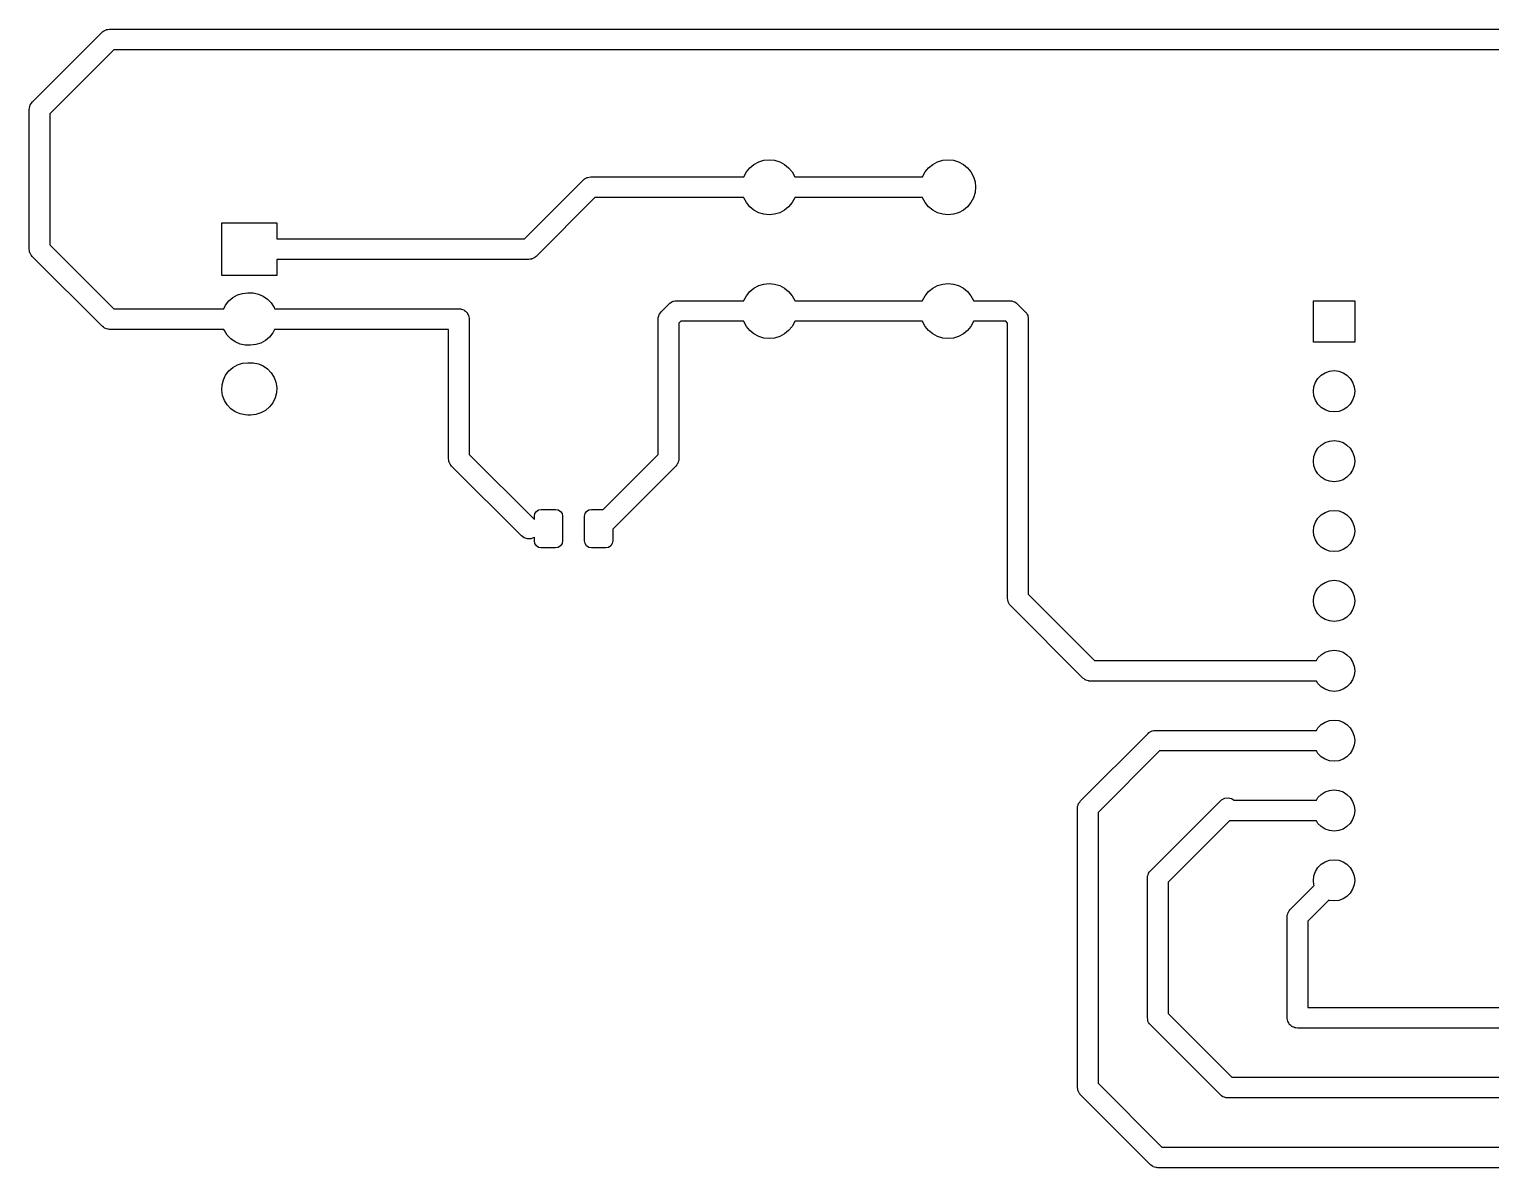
# Model space of a CAD drawing. Extents: x 2.69 to 7.31, y -3.93 to -2.29.
# Drawn here: x 2.685 to 4.777, y -3.915 to -2.285 of the extents above; entities that cross this region are included whole.
import ezdxf

# ---------------------------------------------------------------- set-up
doc = ezdxf.new("R2010")
doc.units = 0
doc.header["$MEASUREMENT"] = 0
doc.layers.add('BLACK', color=7, linetype='CONTINUOUS')

msp = doc.modelspace()

# ---------------------------------------------------------------- linework, layer by layer
at = {"layer": 'BLACK', "linetype": 'CONTINUOUS'}
for p, q in [((2.6896, -2.3896), (2.7896, -2.2896)), ((2.7896, -2.2896), (2.7907, -2.2886)), ((2.7907, -2.2886), (2.7909, -2.2883)), ((2.7909, -2.2883), (2.7911, -2.2883)), ((2.7911, -2.2883), (2.7914, -2.288)), ((2.7914, -2.288), (2.7933, -2.287)), ((2.7933, -2.287), (2.7952, -2.286)), ((2.7952, -2.286), (2.7955, -2.286)), ((2.7955, -2.286), (2.7958, -2.2858)), ((2.7958, -2.2858), (2.7979, -2.2856)), ((2.7979, -2.2856), (2.8, -2.2852)), ((2.8, -2.2852), (7.2, -2.2852)), ((2.8061, -2.3148), (2.7148, -2.4061)), ((7.1939, -2.3148), (2.8061, -2.3148)), ((2.6852, -2.4), (2.6854, -2.3985)), ((2.6852, -2.6), (2.6852, -2.4)), ((2.6853, -2.3982), (2.6854, -2.398)), ((2.6854, -2.3985), (2.6853, -2.3982)), ((2.6854, -2.3976), (2.6861, -2.3956)), ((2.6854, -2.398), (2.6854, -2.3976)), ((2.6861, -2.3956), (2.6867, -2.3935)), ((2.6867, -2.3935), (2.6869, -2.3933)), ((2.6869, -2.3933), (2.687, -2.393)), ((2.687, -2.393), (2.6883, -2.3913)), ((2.6883, -2.3913), (2.6896, -2.3896)), ((2.7148, -2.4061), (2.7148, -2.5939)), ((3.7114, -2.4895), (3.7163, -2.4836)), ((3.7163, -2.4836), (3.7222, -2.4787)), ((3.7222, -2.4787), (3.729, -2.475)), ((3.729, -2.475), (3.7364, -2.4728)), ((3.7364, -2.4728), (3.7441, -2.472)), ((3.7441, -2.472), (3.7518, -2.4728)), ((3.7518, -2.4728), (3.7592, -2.475)), ((3.7592, -2.475), (3.766, -2.4787)), ((3.766, -2.4787), (3.7719, -2.4836)), ((3.7719, -2.4836), (3.7768, -2.4895)), ((3.9673, -2.4895), (3.9722, -2.4836)), ((3.9722, -2.4836), (3.9781, -2.4787)), ((3.9781, -2.4787), (3.9849, -2.475)), ((3.9849, -2.475), (3.9923, -2.4728)), ((3.9923, -2.4728), (4, -2.472)), ((4, -2.472), (4.0077, -2.4728)), ((4.0077, -2.4728), (4.0151, -2.475)), ((4.0151, -2.475), (4.0219, -2.4787)), ((4.0219, -2.4787), (4.0278, -2.4836)), ((4.0278, -2.4836), (4.0327, -2.4895)), ((3.3939, -2.5852), (3.4781, -2.501)), ((3.4781, -2.501), (3.4793, -2.5)), ((3.4793, -2.5), (3.4795, -2.4998)), ((3.4795, -2.4998), (3.4797, -2.4997)), ((3.4797, -2.4997), (3.48, -2.4994)), ((3.48, -2.4994), (3.4819, -2.4985)), ((3.4819, -2.4985), (3.4838, -2.4975)), ((3.4838, -2.4975), (3.4841, -2.4974)), ((3.4841, -2.4974), (3.4844, -2.4973)), ((3.4844, -2.4973), (3.4865, -2.497)), ((3.4865, -2.497), (3.4886, -2.4967)), ((3.4886, -2.4967), (3.7076, -2.4967)), ((3.7076, -2.4967), (3.7077, -2.4964)), ((3.7077, -2.4964), (3.7114, -2.4895)), ((3.7768, -2.4895), (3.7805, -2.4964)), ((3.7805, -2.4964), (3.7806, -2.4967)), ((3.7806, -2.4967), (3.9635, -2.4967)), ((3.9635, -2.4967), (3.9636, -2.4964)), ((3.9636, -2.4964), (3.9673, -2.4895)), ((4.0327, -2.4895), (4.0364, -2.4964)), ((4.0364, -2.4964), (4.0386, -2.5037)), ((4.0386, -2.5037), (4.0394, -2.5114)), ((3.4947, -2.5262), (3.4104, -2.6104)), ((3.7076, -2.5262), (3.4947, -2.5262)), ((3.7077, -2.5265), (3.7076, -2.5262)), ((3.7114, -2.5333), (3.7077, -2.5265)), ((3.7805, -2.5265), (3.7768, -2.5333)), ((3.7806, -2.5262), (3.7805, -2.5265)), ((3.9635, -2.5262), (3.7806, -2.5262)), ((3.9636, -2.5265), (3.9635, -2.5262)), ((3.9673, -2.5333), (3.9636, -2.5265)), ((4.0364, -2.5265), (4.0327, -2.5333)), ((4.0386, -2.5191), (4.0364, -2.5265)), ((4.0394, -2.5114), (4.0386, -2.5191)), ((3.7163, -2.5393), (3.7114, -2.5333)), ((3.7222, -2.5442), (3.7163, -2.5393)), ((3.729, -2.5478), (3.7222, -2.5442)), ((3.7364, -2.55), (3.729, -2.5478)), ((3.7441, -2.5508), (3.7364, -2.55)), ((3.7518, -2.55), (3.7441, -2.5508)), ((3.7592, -2.5478), (3.7518, -2.55)), ((3.766, -2.5442), (3.7592, -2.5478)), ((3.7719, -2.5393), (3.766, -2.5442)), ((3.7768, -2.5333), (3.7719, -2.5393)), ((3.9722, -2.5393), (3.9673, -2.5333)), ((3.9781, -2.5442), (3.9722, -2.5393)), ((3.9849, -2.5478), (3.9781, -2.5442)), ((3.9923, -2.55), (3.9849, -2.5478)), ((4, -2.5508), (3.9923, -2.55)), ((4.0077, -2.55), (4, -2.5508)), ((4.0151, -2.5478), (4.0077, -2.55)), ((4.0219, -2.5442), (4.0151, -2.5478)), ((4.0278, -2.5393), (4.0219, -2.5442)), ((4.0327, -2.5333), (4.0278, -2.5393)), ((2.9606, -2.6375), (2.9606, -2.5625)), ((2.9606, -2.5625), (3.0394, -2.5625)), ((3.0394, -2.5625), (3.0394, -2.5852)), ((3.0394, -2.5852), (3.3939, -2.5852)), ((2.6856, -2.6021), (2.6852, -2.6)), ((2.6858, -2.6042), (2.6856, -2.6021)), ((2.686, -2.6045), (2.6858, -2.6042)), ((2.686, -2.6048), (2.686, -2.6045)), ((2.687, -2.6067), (2.686, -2.6048)), ((2.688, -2.6086), (2.687, -2.6067)), ((2.6883, -2.6089), (2.688, -2.6086)), ((2.6883, -2.6091), (2.6883, -2.6089)), ((2.6886, -2.6093), (2.6883, -2.6091)), ((2.6896, -2.6104), (2.6886, -2.6093)), ((2.7896, -2.7104), (2.6896, -2.6104)), ((2.7148, -2.5939), (2.8061, -2.6852)), ((3.4045, -2.614), (3.4042, -2.6141)), ((3.4048, -2.614), (3.4045, -2.614)), ((3.4067, -2.613), (3.4048, -2.614)), ((3.4086, -2.612), (3.4067, -2.613)), ((3.4089, -2.6117), (3.4086, -2.612)), ((3.4091, -2.6117), (3.4089, -2.6117)), ((3.4093, -2.6114), (3.4091, -2.6117)), ((3.4104, -2.6104), (3.4093, -2.6114)), ((3.4, -2.6148), (3.0394, -2.6148)), ((3.0394, -2.6148), (3.0394, -2.6375)), ((3.4021, -2.6144), (3.4, -2.6148)), ((3.4042, -2.6141), (3.4021, -2.6144)), ((3.0394, -2.6375), (2.9606, -2.6375)), ((3.7163, -2.6607), (3.7222, -2.6558)), ((3.7222, -2.6558), (3.729, -2.6522)), ((3.729, -2.6522), (3.7364, -2.65)), ((3.7364, -2.65), (3.7441, -2.6492)), ((3.7441, -2.6492), (3.7518, -2.65)), ((3.7518, -2.65), (3.7592, -2.6522)), ((3.7592, -2.6522), (3.766, -2.6558)), ((3.766, -2.6558), (3.7719, -2.6607)), ((3.9722, -2.6607), (3.9781, -2.6558)), ((3.9781, -2.6558), (3.9849, -2.6522)), ((3.9849, -2.6522), (3.9923, -2.65)), ((3.9923, -2.65), (4, -2.6492)), ((4, -2.6492), (4.0077, -2.65)), ((4.0077, -2.65), (4.0151, -2.6522)), ((4.0151, -2.6522), (4.0219, -2.6558)), ((4.0219, -2.6558), (4.0278, -2.6607)), ((2.9663, -2.6802), (2.971, -2.6742)), ((2.971, -2.6742), (2.9767, -2.6692)), ((2.9767, -2.6692), (2.9833, -2.6655)), ((2.9833, -2.6655), (2.9906, -2.6633)), ((2.9906, -2.6633), (2.9981, -2.6625)), ((2.9981, -2.6625), (3.0019, -2.6625)), ((3.0019, -2.6625), (3.0057, -2.6627)), ((3.0057, -2.6627), (3.0131, -2.6642)), ((3.0131, -2.6642), (3.0201, -2.6672)), ((3.0201, -2.6672), (3.0263, -2.6715)), ((3.0263, -2.6715), (3.0315, -2.677)), ((3.6023, -2.6769), (3.6025, -2.6768)), ((3.6025, -2.6768), (3.6028, -2.6766)), ((3.6028, -2.6766), (3.6048, -2.6756)), ((3.6048, -2.6756), (3.6066, -2.6746)), ((3.6066, -2.6746), (3.6069, -2.6746)), ((3.6069, -2.6746), (3.6072, -2.6744)), ((3.6072, -2.6744), (3.6093, -2.6742)), ((3.6093, -2.6742), (3.6114, -2.6738)), ((3.6114, -2.6738), (3.7076, -2.6738)), ((3.7076, -2.6738), (3.7077, -2.6735)), ((3.7077, -2.6735), (3.7114, -2.6667)), ((3.7114, -2.6667), (3.7163, -2.6607)), ((3.7719, -2.6607), (3.7768, -2.6667)), ((3.7768, -2.6667), (3.7805, -2.6735)), ((3.7805, -2.6735), (3.7806, -2.6738)), ((3.7806, -2.6738), (3.9635, -2.6738)), ((3.9635, -2.6738), (3.9636, -2.6735)), ((3.9636, -2.6735), (3.9673, -2.6667)), ((3.9673, -2.6667), (3.9722, -2.6607)), ((4.0278, -2.6607), (4.0327, -2.6667)), ((4.0327, -2.6667), (4.0364, -2.6735)), ((4.0364, -2.6735), (4.0365, -2.6738)), ((4.0365, -2.6738), (4.0886, -2.6738)), ((4.0886, -2.6738), (4.0901, -2.6739)), ((4.0901, -2.6739), (4.0904, -2.6739)), ((4.0904, -2.6739), (4.0906, -2.674)), ((4.0906, -2.674), (4.091, -2.674)), ((4.091, -2.674), (4.093, -2.6747)), ((4.093, -2.6747), (4.0951, -2.6753)), ((4.0951, -2.6753), (4.0953, -2.6755)), ((4.0953, -2.6755), (4.0956, -2.6756)), ((4.0956, -2.6756), (4.0973, -2.6769)), ((4.5228, -2.7329), (4.5228, -2.6739)), ((4.5228, -2.6739), (4.5818, -2.6739)), ((4.5818, -2.6739), (4.5818, -2.7329)), ((2.8061, -2.6852), (2.9638, -2.6852)), ((2.9638, -2.6852), (2.9663, -2.6802)), ((3.0315, -2.677), (3.0355, -2.6835)), ((3.0355, -2.6835), (3.0362, -2.6852)), ((3.0362, -2.6852), (3.3, -2.6852)), ((3.3, -2.6852), (3.3024, -2.6854)), ((3.3024, -2.6854), (3.303, -2.6856)), ((3.303, -2.6856), (3.3036, -2.6857)), ((3.3036, -2.6857), (3.3053, -2.6864)), ((3.3053, -2.6864), (3.307, -2.687)), ((3.307, -2.687), (3.3075, -2.6874)), ((3.3075, -2.6874), (3.3081, -2.6876)), ((3.3081, -2.6876), (3.3094, -2.6889)), ((3.3094, -2.6889), (3.3109, -2.69)), ((3.3109, -2.69), (3.3112, -2.6905)), ((3.3112, -2.6905), (3.3117, -2.6909)), ((3.3117, -2.6909), (3.3125, -2.6925)), ((3.3125, -2.6925), (3.3135, -2.6941)), ((3.3135, -2.6941), (3.3137, -2.6947)), ((3.3137, -2.6947), (3.314, -2.6952)), ((3.314, -2.6952), (3.3143, -2.697)), ((3.3143, -2.697), (3.3147, -2.6988)), ((3.5854, -2.6976), (3.5861, -2.6956)), ((3.5854, -2.698), (3.5854, -2.6976)), ((3.5861, -2.6956), (3.5867, -2.6935)), ((3.5867, -2.6935), (3.5869, -2.6933)), ((3.5869, -2.6933), (3.587, -2.693)), ((3.587, -2.693), (3.5883, -2.6913)), ((3.5883, -2.6913), (3.5896, -2.6896)), ((3.5896, -2.6896), (3.601, -2.6781)), ((3.601, -2.6781), (3.6021, -2.6772)), ((3.6021, -2.6772), (3.6023, -2.6769)), ((4.0973, -2.6769), (4.099, -2.6781)), ((4.099, -2.6781), (4.1104, -2.6896)), ((4.1104, -2.6896), (4.1114, -2.6907)), ((4.1114, -2.6907), (4.1117, -2.6909)), ((4.1117, -2.6909), (4.1117, -2.6911)), ((4.1117, -2.6911), (4.112, -2.6914)), ((4.112, -2.6914), (4.113, -2.6933)), ((4.113, -2.6933), (4.114, -2.6952)), ((4.114, -2.6952), (4.114, -2.6955)), ((4.114, -2.6955), (4.1141, -2.6958)), ((4.1141, -2.6958), (4.1144, -2.6979)), ((2.7913, -2.7117), (2.7896, -2.7104)), ((2.793, -2.713), (2.7913, -2.7117)), ((2.7933, -2.7131), (2.793, -2.713)), ((2.7935, -2.7133), (2.7933, -2.7131)), ((2.7956, -2.7139), (2.7935, -2.7133)), ((2.7976, -2.7146), (2.7956, -2.7139)), ((2.798, -2.7146), (2.7976, -2.7146)), ((2.7982, -2.7147), (2.798, -2.7146)), ((2.7985, -2.7146), (2.7982, -2.7147)), ((2.8, -2.7148), (2.7985, -2.7146)), ((2.9638, -2.7148), (2.8, -2.7148)), ((2.9645, -2.7165), (2.9638, -2.7148)), ((2.9685, -2.723), (2.9645, -2.7165)), ((3.0362, -2.7148), (3.0337, -2.7198)), ((3.2852, -2.7148), (3.0362, -2.7148)), ((3.2852, -2.9), (3.2852, -2.7148)), ((3.3147, -2.6988), (3.3147, -2.6994)), ((3.3147, -2.6994), (3.3148, -2.7)), ((3.3148, -2.7), (3.3148, -2.8939)), ((3.5852, -2.7), (3.5854, -2.6985)), ((3.5852, -2.8939), (3.5852, -2.7)), ((3.5853, -2.6982), (3.5854, -2.698)), ((3.5854, -2.6985), (3.5853, -2.6982)), ((3.6175, -2.7033), (3.6148, -2.7061)), ((3.6148, -2.7061), (3.6148, -2.9)), ((3.7076, -2.7033), (3.6175, -2.7033)), ((3.7077, -2.7036), (3.7076, -2.7033)), ((3.7114, -2.7105), (3.7077, -2.7036)), ((3.7163, -2.7164), (3.7114, -2.7105)), ((3.7222, -2.7213), (3.7163, -2.7164)), ((3.7719, -2.7164), (3.766, -2.7213)), ((3.7768, -2.7105), (3.7719, -2.7164)), ((3.7805, -2.7036), (3.7768, -2.7105)), ((3.7806, -2.7033), (3.7805, -2.7036)), ((3.9635, -2.7033), (3.7806, -2.7033)), ((3.9636, -2.7036), (3.9635, -2.7033)), ((3.9673, -2.7105), (3.9636, -2.7036)), ((3.9722, -2.7164), (3.9673, -2.7105)), ((3.9781, -2.7213), (3.9722, -2.7164)), ((4.0278, -2.7164), (4.0219, -2.7213)), ((4.0327, -2.7105), (4.0278, -2.7164)), ((4.0364, -2.7036), (4.0327, -2.7105)), ((4.0365, -2.7033), (4.0364, -2.7036)), ((4.0825, -2.7033), (4.0365, -2.7033)), ((4.0852, -2.7061), (4.0825, -2.7033)), ((4.0852, -3.1), (4.0852, -2.7061)), ((4.1144, -2.6979), (4.1148, -2.7)), ((4.1148, -2.7), (4.1148, -3.0939)), ((2.9737, -2.7285), (2.9685, -2.723)), ((2.9799, -2.7328), (2.9737, -2.7285)), ((2.9869, -2.7358), (2.9799, -2.7328)), ((2.9943, -2.7373), (2.9869, -2.7358)), ((2.9981, -2.7375), (2.9943, -2.7373)), ((3.0019, -2.7375), (2.9981, -2.7375)), ((3.0094, -2.7367), (3.0019, -2.7375)), ((3.0167, -2.7345), (3.0094, -2.7367)), ((3.0233, -2.7308), (3.0167, -2.7345)), ((3.029, -2.7258), (3.0233, -2.7308)), ((3.0337, -2.7198), (3.029, -2.7258)), ((3.729, -2.725), (3.7222, -2.7213)), ((3.7364, -2.7272), (3.729, -2.725)), ((3.7441, -2.728), (3.7364, -2.7272)), ((3.7518, -2.7272), (3.7441, -2.728)), ((3.7592, -2.725), (3.7518, -2.7272)), ((3.766, -2.7213), (3.7592, -2.725)), ((3.9849, -2.725), (3.9781, -2.7213)), ((3.9923, -2.7272), (3.9849, -2.725)), ((4, -2.728), (3.9923, -2.7272)), ((4.0077, -2.7272), (4, -2.728)), ((4.0151, -2.725), (4.0077, -2.7272)), ((4.0219, -2.7213), (4.0151, -2.725)), ((4.5818, -2.7329), (4.5228, -2.7329)), ((2.963, -2.787), (2.9663, -2.7802)), ((2.9663, -2.7802), (2.971, -2.7742)), ((2.971, -2.7742), (2.9767, -2.7692)), ((2.9767, -2.7692), (2.9833, -2.7655)), ((2.9833, -2.7655), (2.9906, -2.7633)), ((2.9906, -2.7633), (2.9981, -2.7625)), ((2.9981, -2.7625), (3.0019, -2.7625)), ((3.0019, -2.7625), (3.0057, -2.7627)), ((3.0057, -2.7627), (3.0131, -2.7642)), ((3.0131, -2.7642), (3.0201, -2.7672)), ((3.0201, -2.7672), (3.0263, -2.7715)), ((3.0263, -2.7715), (3.0315, -2.777)), ((3.0315, -2.777), (3.0355, -2.7835)), ((4.5293, -2.785), (4.5339, -2.7804)), ((4.5339, -2.7804), (4.5395, -2.7769)), ((4.5395, -2.7769), (4.5458, -2.7747)), ((4.5458, -2.7747), (4.5523, -2.7739)), ((4.5523, -2.7739), (4.5589, -2.7747)), ((4.5589, -2.7747), (4.5651, -2.7769)), ((4.5651, -2.7769), (4.5707, -2.7804)), ((4.5707, -2.7804), (4.5754, -2.785)), ((2.9607, -2.8019), (2.9611, -2.7943)), ((2.9618, -2.8094), (2.9607, -2.8019)), ((2.9611, -2.7943), (2.963, -2.787)), ((3.0355, -2.7835), (3.0382, -2.7906)), ((3.0382, -2.7906), (3.0393, -2.7981)), ((3.0393, -2.7981), (3.0389, -2.8057)), ((4.5228, -2.8034), (4.5236, -2.7969)), ((4.5236, -2.7969), (4.5258, -2.7906)), ((4.5258, -2.7906), (4.5293, -2.785)), ((4.5754, -2.785), (4.5789, -2.7906)), ((4.5789, -2.7906), (4.5811, -2.7969)), ((4.5811, -2.7969), (4.5818, -2.8034)), ((2.9645, -2.8165), (2.9618, -2.8094)), ((2.9685, -2.823), (2.9645, -2.8165)), ((2.9737, -2.8285), (2.9685, -2.823)), ((3.0337, -2.8198), (3.029, -2.8258)), ((3.037, -2.813), (3.0337, -2.8198)), ((3.0389, -2.8057), (3.037, -2.813)), ((4.5236, -2.81), (4.5228, -2.8034)), ((4.5258, -2.8162), (4.5236, -2.81)), ((4.5293, -2.8218), (4.5258, -2.8162)), ((4.5339, -2.8265), (4.5293, -2.8218)), ((4.5754, -2.8218), (4.5707, -2.8265)), ((4.5789, -2.8162), (4.5754, -2.8218)), ((4.5811, -2.81), (4.5789, -2.8162)), ((4.5818, -2.8034), (4.5811, -2.81)), ((2.9799, -2.8328), (2.9737, -2.8285)), ((2.9869, -2.8358), (2.9799, -2.8328)), ((2.9943, -2.8373), (2.9869, -2.8358)), ((2.9981, -2.8375), (2.9943, -2.8373)), ((3.0019, -2.8375), (2.9981, -2.8375)), ((3.0094, -2.8367), (3.0019, -2.8375)), ((3.0167, -2.8345), (3.0094, -2.8367)), ((3.0233, -2.8308), (3.0167, -2.8345)), ((3.029, -2.8258), (3.0233, -2.8308)), ((4.5395, -2.83), (4.5339, -2.8265)), ((4.5458, -2.8322), (4.5395, -2.83)), ((4.5523, -2.8329), (4.5458, -2.8322)), ((4.5589, -2.8322), (4.5523, -2.8329)), ((4.5651, -2.83), (4.5589, -2.8322)), ((4.5707, -2.8265), (4.5651, -2.83)), ((4.5258, -2.8906), (4.5293, -2.885)), ((4.5293, -2.885), (4.5339, -2.8804)), ((4.5339, -2.8804), (4.5395, -2.8769)), ((4.5395, -2.8769), (4.5458, -2.8747)), ((4.5458, -2.8747), (4.5523, -2.8739)), ((4.5523, -2.8739), (4.5589, -2.8747)), ((4.5589, -2.8747), (4.5651, -2.8769)), ((4.5651, -2.8769), (4.5707, -2.8804)), ((4.5707, -2.8804), (4.5754, -2.885)), ((4.5754, -2.885), (4.5789, -2.8906)), ((3.2856, -2.9021), (3.2852, -2.9)), ((3.2858, -2.9042), (3.2856, -2.9021)), ((3.286, -2.9045), (3.2858, -2.9042)), ((3.286, -2.9048), (3.286, -2.9045)), ((3.287, -2.9067), (3.286, -2.9048)), ((3.288, -2.9086), (3.287, -2.9067)), ((3.3148, -2.8939), (3.408, -2.9871)), ((3.5067, -2.9724), (3.5852, -2.8939)), ((3.6131, -2.9067), (3.613, -2.907)), ((3.6133, -2.9065), (3.6131, -2.9067)), ((3.6139, -2.9044), (3.6133, -2.9065)), ((3.6146, -2.9024), (3.6139, -2.9044)), ((3.6148, -2.9), (3.6146, -2.9015)), ((3.6146, -2.9015), (3.6147, -2.9018)), ((3.6147, -2.9018), (3.6146, -2.902)), ((3.6146, -2.902), (3.6146, -2.9024)), ((4.5228, -2.9034), (4.5236, -2.8969)), ((4.5236, -2.91), (4.5228, -2.9034)), ((4.5236, -2.8969), (4.5258, -2.8906)), ((4.5789, -2.8906), (4.5811, -2.8969)), ((4.5811, -2.8969), (4.5818, -2.9034)), ((4.5818, -2.9034), (4.5811, -2.91)), ((3.2883, -2.9089), (3.288, -2.9086)), ((3.2883, -2.9091), (3.2883, -2.9089)), ((3.2886, -2.9093), (3.2883, -2.9091)), ((3.2896, -2.9104), (3.2886, -2.9093)), ((3.3896, -3.0104), (3.2896, -2.9104)), ((3.6104, -2.9104), (3.5202, -3.0007)), ((3.6117, -2.9087), (3.6104, -2.9104)), ((3.613, -2.907), (3.6117, -2.9087)), ((4.5258, -2.9162), (4.5236, -2.91)), ((4.5293, -2.9218), (4.5258, -2.9162)), ((4.5339, -2.9265), (4.5293, -2.9218)), ((4.5395, -2.93), (4.5339, -2.9265)), ((4.5707, -2.9265), (4.5651, -2.93)), ((4.5754, -2.9218), (4.5707, -2.9265)), ((4.5789, -2.9162), (4.5754, -2.9218)), ((4.5811, -2.91), (4.5789, -2.9162)), ((4.5458, -2.9322), (4.5395, -2.93)), ((4.5523, -2.9329), (4.5458, -2.9322)), ((4.5589, -2.9322), (4.5523, -2.9329)), ((4.5651, -2.93), (4.5589, -2.9322)), ((3.408, -2.9823), (3.4087, -2.9785)), ((3.408, -2.9871), (3.408, -2.9823)), ((3.4087, -2.9785), (3.4109, -2.9753)), ((3.4109, -2.9753), (3.414, -2.9732)), ((3.414, -2.9732), (3.4178, -2.9724)), ((3.4178, -2.9724), (3.4385, -2.9724)), ((3.4385, -2.9724), (3.4423, -2.9732)), ((3.4423, -2.9732), (3.4454, -2.9753)), ((3.4454, -2.9753), (3.4476, -2.9785)), ((3.4476, -2.9785), (3.4483, -2.9823)), ((3.4483, -2.9823), (3.4483, -3.0177)), ((3.4798, -2.9823), (3.4806, -2.9785)), ((3.4798, -3.0177), (3.4798, -2.9823)), ((3.4806, -2.9785), (3.4827, -2.9753)), ((3.4827, -2.9753), (3.4859, -2.9732)), ((3.4859, -2.9732), (3.4897, -2.9724)), ((3.4897, -2.9724), (3.5067, -2.9724)), ((4.5258, -2.9906), (4.5293, -2.985)), ((4.5293, -2.985), (4.5339, -2.9804)), ((4.5339, -2.9804), (4.5395, -2.9769)), ((4.5395, -2.9769), (4.5458, -2.9747)), ((4.5458, -2.9747), (4.5523, -2.9739)), ((4.5523, -2.9739), (4.5589, -2.9747)), ((4.5589, -2.9747), (4.5651, -2.9769)), ((4.5651, -2.9769), (4.5707, -2.9804)), ((4.5707, -2.9804), (4.5754, -2.985)), ((4.5754, -2.985), (4.5789, -2.9906)), ((3.3935, -3.0133), (3.3896, -3.0104)), ((3.5202, -3.0007), (3.5202, -3.0177)), ((4.5228, -3.0034), (4.5236, -2.9969)), ((4.5236, -3.01), (4.5228, -3.0034)), ((4.5236, -2.9969), (4.5258, -2.9906)), ((4.5258, -3.0162), (4.5236, -3.01)), ((4.5789, -2.9906), (4.5811, -2.9969)), ((4.5811, -3.01), (4.5789, -3.0162)), ((4.5811, -2.9969), (4.5818, -3.0034)), ((4.5818, -3.0034), (4.5811, -3.01)), ((3.3982, -3.0147), (3.3935, -3.0133)), ((3.403, -3.0144), (3.3982, -3.0147)), ((3.4076, -3.0127), (3.403, -3.0144)), ((3.408, -3.0123), (3.4076, -3.0127)), ((3.408, -3.0177), (3.408, -3.0123)), ((3.4087, -3.0215), (3.408, -3.0177)), ((3.4109, -3.0247), (3.4087, -3.0215)), ((3.414, -3.0268), (3.4109, -3.0247)), ((3.4178, -3.0276), (3.414, -3.0268)), ((3.4385, -3.0276), (3.4178, -3.0276)), ((3.4423, -3.0268), (3.4385, -3.0276)), ((3.4454, -3.0247), (3.4423, -3.0268)), ((3.4476, -3.0215), (3.4454, -3.0247)), ((3.4483, -3.0177), (3.4476, -3.0215)), ((3.4806, -3.0215), (3.4798, -3.0177)), ((3.4827, -3.0247), (3.4806, -3.0215)), ((3.4859, -3.0268), (3.4827, -3.0247)), ((3.4897, -3.0276), (3.4859, -3.0268)), ((3.5103, -3.0276), (3.4897, -3.0276)), ((3.5141, -3.0268), (3.5103, -3.0276)), ((3.5173, -3.0247), (3.5141, -3.0268)), ((3.5194, -3.0215), (3.5173, -3.0247)), ((3.5202, -3.0177), (3.5194, -3.0215)), ((4.5293, -3.0218), (4.5258, -3.0162)), ((4.5339, -3.0265), (4.5293, -3.0218)), ((4.5395, -3.03), (4.5339, -3.0265)), ((4.5458, -3.0322), (4.5395, -3.03)), ((4.5523, -3.0329), (4.5458, -3.0322)), ((4.5589, -3.0322), (4.5523, -3.0329)), ((4.5651, -3.03), (4.5589, -3.0322)), ((4.5707, -3.0265), (4.5651, -3.03)), ((4.5754, -3.0218), (4.5707, -3.0265)), ((4.5789, -3.0162), (4.5754, -3.0218)), ((4.5458, -3.0747), (4.5523, -3.0739)), ((4.5523, -3.0739), (4.5589, -3.0747)), ((4.1148, -3.0939), (4.2096, -3.1887)), ((4.5236, -3.0969), (4.5258, -3.0906)), ((4.5258, -3.0906), (4.5293, -3.085)), ((4.5293, -3.085), (4.5339, -3.0804)), ((4.5339, -3.0804), (4.5395, -3.0769)), ((4.5395, -3.0769), (4.5458, -3.0747)), ((4.5589, -3.0747), (4.5651, -3.0769)), ((4.5651, -3.0769), (4.5707, -3.0804)), ((4.5707, -3.0804), (4.5754, -3.085)), ((4.5754, -3.085), (4.5789, -3.0906)), ((4.5789, -3.0906), (4.5811, -3.0969)), ((4.0856, -3.1021), (4.0852, -3.1)), ((4.0858, -3.1042), (4.0856, -3.1021)), ((4.086, -3.1045), (4.0858, -3.1042)), ((4.086, -3.1048), (4.086, -3.1045)), ((4.087, -3.1067), (4.086, -3.1048)), ((4.088, -3.1086), (4.087, -3.1067)), ((4.0883, -3.1089), (4.088, -3.1086)), ((4.0883, -3.1091), (4.0883, -3.1089)), ((4.0886, -3.1093), (4.0883, -3.1091)), ((4.0896, -3.1104), (4.0886, -3.1093)), ((4.193, -3.2139), (4.0896, -3.1104)), ((4.5228, -3.1034), (4.5236, -3.0969)), ((4.5236, -3.11), (4.5228, -3.1034)), ((4.5258, -3.1162), (4.5236, -3.11)), ((4.5811, -3.11), (4.5789, -3.1162)), ((4.5811, -3.0969), (4.5818, -3.1034)), ((4.5818, -3.1034), (4.5811, -3.11)), ((4.5293, -3.1218), (4.5258, -3.1162)), ((4.5339, -3.1265), (4.5293, -3.1218)), ((4.5395, -3.13), (4.5339, -3.1265)), ((4.5458, -3.1322), (4.5395, -3.13)), ((4.5523, -3.1329), (4.5458, -3.1322)), ((4.5589, -3.1322), (4.5523, -3.1329)), ((4.5651, -3.13), (4.5589, -3.1322)), ((4.5707, -3.1265), (4.5651, -3.13)), ((4.5754, -3.1218), (4.5707, -3.1265)), ((4.5789, -3.1162), (4.5754, -3.1218)), ((4.5339, -3.1804), (4.5395, -3.1769)), ((4.5395, -3.1769), (4.5458, -3.1747)), ((4.5458, -3.1747), (4.5523, -3.1739)), ((4.5523, -3.1739), (4.5589, -3.1747)), ((4.5589, -3.1747), (4.5651, -3.1769)), ((4.5651, -3.1769), (4.5707, -3.1804)), ((4.2096, -3.1887), (4.527, -3.1887)), ((4.527, -3.1887), (4.5293, -3.185)), ((4.5293, -3.185), (4.5339, -3.1804)), ((4.5707, -3.1804), (4.5754, -3.185)), ((4.5754, -3.185), (4.5789, -3.1906)), ((4.5789, -3.1906), (4.5811, -3.1969)), ((4.5811, -3.1969), (4.5818, -3.2034)), ((4.1947, -3.2151), (4.193, -3.2139)), ((4.1964, -3.2164), (4.1947, -3.2151)), ((4.1967, -3.2165), (4.1964, -3.2164)), ((4.197, -3.2167), (4.1967, -3.2165)), ((4.199, -3.2173), (4.197, -3.2167)), ((4.201, -3.218), (4.199, -3.2173)), ((4.2014, -3.218), (4.201, -3.218)), ((4.2016, -3.2181), (4.2014, -3.218)), ((4.2019, -3.2181), (4.2016, -3.2181)), ((4.2034, -3.2182), (4.2019, -3.2181)), ((4.527, -3.2182), (4.2034, -3.2182)), ((4.5293, -3.2218), (4.527, -3.2182)), ((4.5789, -3.2162), (4.5754, -3.2218)), ((4.5811, -3.21), (4.5789, -3.2162)), ((4.5818, -3.2034), (4.5811, -3.21)), ((4.5339, -3.2265), (4.5293, -3.2218)), ((4.5395, -3.23), (4.5339, -3.2265)), ((4.5458, -3.2322), (4.5395, -3.23)), ((4.5523, -3.2329), (4.5458, -3.2322)), ((4.5589, -3.2322), (4.5523, -3.2329)), ((4.5651, -3.23), (4.5589, -3.2322)), ((4.5707, -3.2265), (4.5651, -3.23)), ((4.5754, -3.2218), (4.5707, -3.2265)), ((4.5293, -3.285), (4.5339, -3.2804)), ((4.5339, -3.2804), (4.5395, -3.2769)), ((4.5395, -3.2769), (4.5458, -3.2747)), ((4.5458, -3.2747), (4.5523, -3.2739)), ((4.5523, -3.2739), (4.5589, -3.2747)), ((4.5589, -3.2747), (4.5651, -3.2769)), ((4.5651, -3.2769), (4.5707, -3.2804)), ((4.5707, -3.2804), (4.5754, -3.285)), ((4.1896, -3.3896), (4.2861, -3.293)), ((4.2861, -3.293), (4.2873, -3.292)), ((4.2873, -3.292), (4.2875, -3.2918)), ((4.2875, -3.2918), (4.2877, -3.2917)), ((4.2877, -3.2917), (4.288, -3.2914)), ((4.288, -3.2914), (4.2899, -3.2905)), ((4.2899, -3.2905), (4.2918, -3.2895)), ((4.2918, -3.2895), (4.2921, -3.2894)), ((4.2921, -3.2894), (4.2923, -3.2893)), ((4.2923, -3.2893), (4.2945, -3.289)), ((4.2945, -3.289), (4.2966, -3.2887)), ((4.2966, -3.2887), (4.527, -3.2887)), ((4.527, -3.2887), (4.5293, -3.285)), ((4.5754, -3.285), (4.5789, -3.2906)), ((4.5789, -3.2906), (4.5811, -3.2969)), ((4.5811, -3.2969), (4.5818, -3.3034)), ((4.5818, -3.3034), (4.5811, -3.31)), ((4.3027, -3.3182), (4.2148, -3.4061)), ((4.527, -3.3182), (4.3027, -3.3182)), ((4.5293, -3.3218), (4.527, -3.3182)), ((4.5339, -3.3265), (4.5293, -3.3218)), ((4.5754, -3.3218), (4.5707, -3.3265)), ((4.5789, -3.3162), (4.5754, -3.3218)), ((4.5811, -3.31), (4.5789, -3.3162)), ((4.5395, -3.33), (4.5339, -3.3265)), ((4.5458, -3.3322), (4.5395, -3.33)), ((4.5523, -3.3329), (4.5458, -3.3322)), ((4.5589, -3.3322), (4.5523, -3.3329)), ((4.5651, -3.33), (4.5589, -3.3322)), ((4.5707, -3.3265), (4.5651, -3.33)), ((4.3914, -3.388), (4.3958, -3.3859)), ((4.3958, -3.3859), (4.4006, -3.3852)), ((4.4006, -3.3852), (4.4054, -3.3862)), ((4.4054, -3.3862), (4.4094, -3.3887)), ((4.527, -3.3887), (4.5293, -3.385)), ((4.5293, -3.385), (4.5339, -3.3804)), ((4.5339, -3.3804), (4.5395, -3.3769)), ((4.5395, -3.3769), (4.5458, -3.3747)), ((4.5458, -3.3747), (4.5523, -3.3739)), ((4.5523, -3.3739), (4.5589, -3.3747)), ((4.5589, -3.3747), (4.5651, -3.3769)), ((4.5651, -3.3769), (4.5707, -3.3804)), ((4.5707, -3.3804), (4.5754, -3.385)), ((4.5754, -3.385), (4.5789, -3.3906)), ((4.1852, -3.4), (4.1854, -3.3985)), ((4.1852, -3.8), (4.1852, -3.4)), ((4.1853, -3.3982), (4.1854, -3.398)), ((4.1854, -3.3985), (4.1853, -3.3982)), ((4.1854, -3.3976), (4.1861, -3.3956)), ((4.1854, -3.398), (4.1854, -3.3976)), ((4.1861, -3.3956), (4.1867, -3.3935)), ((4.1867, -3.3935), (4.1869, -3.3933)), ((4.1869, -3.3933), (4.187, -3.393)), ((4.187, -3.393), (4.1883, -3.3913)), ((4.1883, -3.3913), (4.1896, -3.3896)), ((4.2148, -3.4061), (4.2148, -3.7939)), ((4.2896, -3.4896), (4.3896, -3.3896)), ((4.3896, -3.3896), (4.3914, -3.388)), ((4.4094, -3.3887), (4.527, -3.3887)), ((4.5789, -3.3906), (4.5811, -3.3969)), ((4.5811, -3.3969), (4.5818, -3.4034)), ((4.5818, -3.4034), (4.5811, -3.41)), ((4.4027, -3.4181), (4.3148, -3.5061)), ((4.4034, -3.4182), (4.4027, -3.4181)), ((4.527, -3.4182), (4.4034, -3.4182)), ((4.5293, -3.4218), (4.527, -3.4182)), ((4.5339, -3.4265), (4.5293, -3.4218)), ((4.5395, -3.43), (4.5339, -3.4265)), ((4.5707, -3.4265), (4.5651, -3.43)), ((4.5754, -3.4218), (4.5707, -3.4265)), ((4.5789, -3.4162), (4.5754, -3.4218)), ((4.5811, -3.41), (4.5789, -3.4162)), ((4.5458, -3.4322), (4.5395, -3.43)), ((4.5523, -3.4329), (4.5458, -3.4322)), ((4.5589, -3.4322), (4.5523, -3.4329)), ((4.5651, -3.43), (4.5589, -3.4322)), ((4.287, -3.493), (4.2883, -3.4913)), ((4.2883, -3.4913), (4.2896, -3.4896)), ((4.5236, -3.4969), (4.5258, -3.4906)), ((4.5258, -3.4906), (4.5293, -3.485)), ((4.5293, -3.485), (4.5339, -3.4804)), ((4.5339, -3.4804), (4.5395, -3.4769)), ((4.5395, -3.4769), (4.5458, -3.4747)), ((4.5458, -3.4747), (4.5523, -3.4739)), ((4.5523, -3.4739), (4.5589, -3.4747)), ((4.5589, -3.4747), (4.5651, -3.4769)), ((4.5651, -3.4769), (4.5707, -3.4804)), ((4.5707, -3.4804), (4.5754, -3.485)), ((4.5754, -3.485), (4.5789, -3.4906)), ((4.5789, -3.4906), (4.5811, -3.4969)), ((4.2852, -3.5), (4.2854, -3.4985)), ((4.2852, -3.7), (4.2852, -3.5)), ((4.2853, -3.4982), (4.2854, -3.498)), ((4.2854, -3.4985), (4.2853, -3.4982)), ((4.2854, -3.4976), (4.2861, -3.4956)), ((4.2854, -3.498), (4.2854, -3.4976)), ((4.2861, -3.4956), (4.2867, -3.4935)), ((4.2867, -3.4935), (4.2869, -3.4933)), ((4.2869, -3.4933), (4.287, -3.493)), ((4.3148, -3.5061), (4.3148, -3.6939)), ((4.4896, -3.5453), (4.5239, -3.511)), ((4.5228, -3.5034), (4.5236, -3.4969)), ((4.5236, -3.51), (4.5228, -3.5034)), ((4.5239, -3.511), (4.5236, -3.51)), ((4.5811, -3.51), (4.5789, -3.5162)), ((4.5811, -3.4969), (4.5818, -3.5034)), ((4.5818, -3.5034), (4.5811, -3.51)), ((4.5448, -3.5319), (4.5148, -3.5619)), ((4.5458, -3.5322), (4.5448, -3.5319)), ((4.5523, -3.5329), (4.5458, -3.5322)), ((4.5589, -3.5322), (4.5523, -3.5329)), ((4.5651, -3.53), (4.5589, -3.5322)), ((4.5707, -3.5265), (4.5651, -3.53)), ((4.5754, -3.5218), (4.5707, -3.5265)), ((4.5789, -3.5162), (4.5754, -3.5218)), ((4.4852, -3.5558), (4.4854, -3.5543)), ((4.4853, -3.5539), (4.4854, -3.5538)), ((4.4854, -3.5543), (4.4853, -3.5539)), ((4.4854, -3.5533), (4.4861, -3.5513)), ((4.4854, -3.5538), (4.4854, -3.5533)), ((4.4861, -3.5513), (4.4867, -3.5493)), ((4.4867, -3.5493), (4.4869, -3.549)), ((4.4869, -3.549), (4.487, -3.5487)), ((4.487, -3.5487), (4.4883, -3.5471)), ((4.4883, -3.5471), (4.4896, -3.5453)), ((4.4852, -3.7), (4.4852, -3.5558)), ((4.5148, -3.5619), (4.5148, -3.6852)), ((4.2856, -3.7021), (4.2852, -3.7)), ((4.3148, -3.6939), (4.4061, -3.7852)), ((4.4853, -3.7006), (4.4852, -3.7)), ((4.4853, -3.7012), (4.4853, -3.7006)), ((4.4857, -3.703), (4.4853, -3.7012)), ((4.5148, -3.6852), (5.808, -3.6852)), ((4.2858, -3.7042), (4.2856, -3.7021)), ((4.286, -3.7045), (4.2858, -3.7042)), ((4.286, -3.7048), (4.286, -3.7045)), ((4.287, -3.7067), (4.286, -3.7048)), ((4.288, -3.7086), (4.287, -3.7067)), ((4.2883, -3.7089), (4.288, -3.7086)), ((4.2883, -3.7091), (4.2883, -3.7089)), ((4.2886, -3.7093), (4.2883, -3.7091)), ((4.2896, -3.7104), (4.2886, -3.7093)), ((4.3896, -3.8104), (4.2896, -3.7104)), ((4.486, -3.7048), (4.4857, -3.703)), ((4.4863, -3.7053), (4.486, -3.7048)), ((4.4865, -3.7059), (4.4863, -3.7053)), ((4.4875, -3.7075), (4.4865, -3.7059)), ((4.4883, -3.7091), (4.4875, -3.7075)), ((4.4888, -3.7095), (4.4883, -3.7091)), ((4.4891, -3.71), (4.4888, -3.7095)), ((4.4906, -3.7111), (4.4891, -3.71)), ((4.4919, -3.7124), (4.4906, -3.7111)), ((4.4925, -3.7126), (4.4919, -3.7124)), ((4.493, -3.713), (4.4925, -3.7126)), ((4.4947, -3.7136), (4.493, -3.713)), ((4.4964, -3.7143), (4.4947, -3.7136)), ((4.497, -3.7144), (4.4964, -3.7143)), ((4.4976, -3.7146), (4.497, -3.7144)), ((4.5, -3.7148), (4.4976, -3.7146)), ((5.808, -3.7148), (4.5, -3.7148)), ((4.4061, -3.7852), (5.808, -3.7852)), ((4.1856, -3.8021), (4.1852, -3.8)), ((4.1859, -3.8042), (4.1856, -3.8021)), ((4.186, -3.8045), (4.1859, -3.8042)), ((4.186, -3.8048), (4.186, -3.8045)), ((4.187, -3.8067), (4.186, -3.8048)), ((4.2148, -3.7939), (4.3061, -3.8852)), ((4.188, -3.8086), (4.187, -3.8067)), ((4.1883, -3.8089), (4.188, -3.8086)), ((4.1883, -3.8091), (4.1883, -3.8089)), ((4.1886, -3.8093), (4.1883, -3.8091)), ((4.1896, -3.8104), (4.1886, -3.8093)), ((4.2896, -3.9104), (4.1896, -3.8104)), ((4.3913, -3.8117), (4.3896, -3.8104)), ((4.393, -3.813), (4.3913, -3.8117)), ((4.3933, -3.8131), (4.393, -3.813)), ((4.3935, -3.8133), (4.3933, -3.8131)), ((4.3956, -3.8139), (4.3935, -3.8133)), ((4.3976, -3.8146), (4.3956, -3.8139)), ((4.398, -3.8146), (4.3976, -3.8146)), ((4.3982, -3.8147), (4.398, -3.8146)), ((4.3985, -3.8146), (4.3982, -3.8147)), ((4.4, -3.8148), (4.3985, -3.8146)), ((5.808, -3.8148), (4.4, -3.8148)), ((4.3061, -3.8852), (5.808, -3.8852)), ((4.2913, -3.9117), (4.2896, -3.9104)), ((4.293, -3.913), (4.2913, -3.9117)), ((4.2933, -3.9131), (4.293, -3.913)), ((4.2935, -3.9133), (4.2933, -3.9131)), ((4.2956, -3.9139), (4.2935, -3.9133)), ((4.2976, -3.9146), (4.2956, -3.9139)), ((4.298, -3.9146), (4.2976, -3.9146)), ((4.2982, -3.9147), (4.298, -3.9146)), ((4.2985, -3.9146), (4.2982, -3.9147)), ((4.3, -3.9148), (4.2985, -3.9146)), ((5.808, -3.9148), (4.3, -3.9148))]:
    msp.add_line(p, q, dxfattribs=at)

doc.saveas('drawing.dxf')
